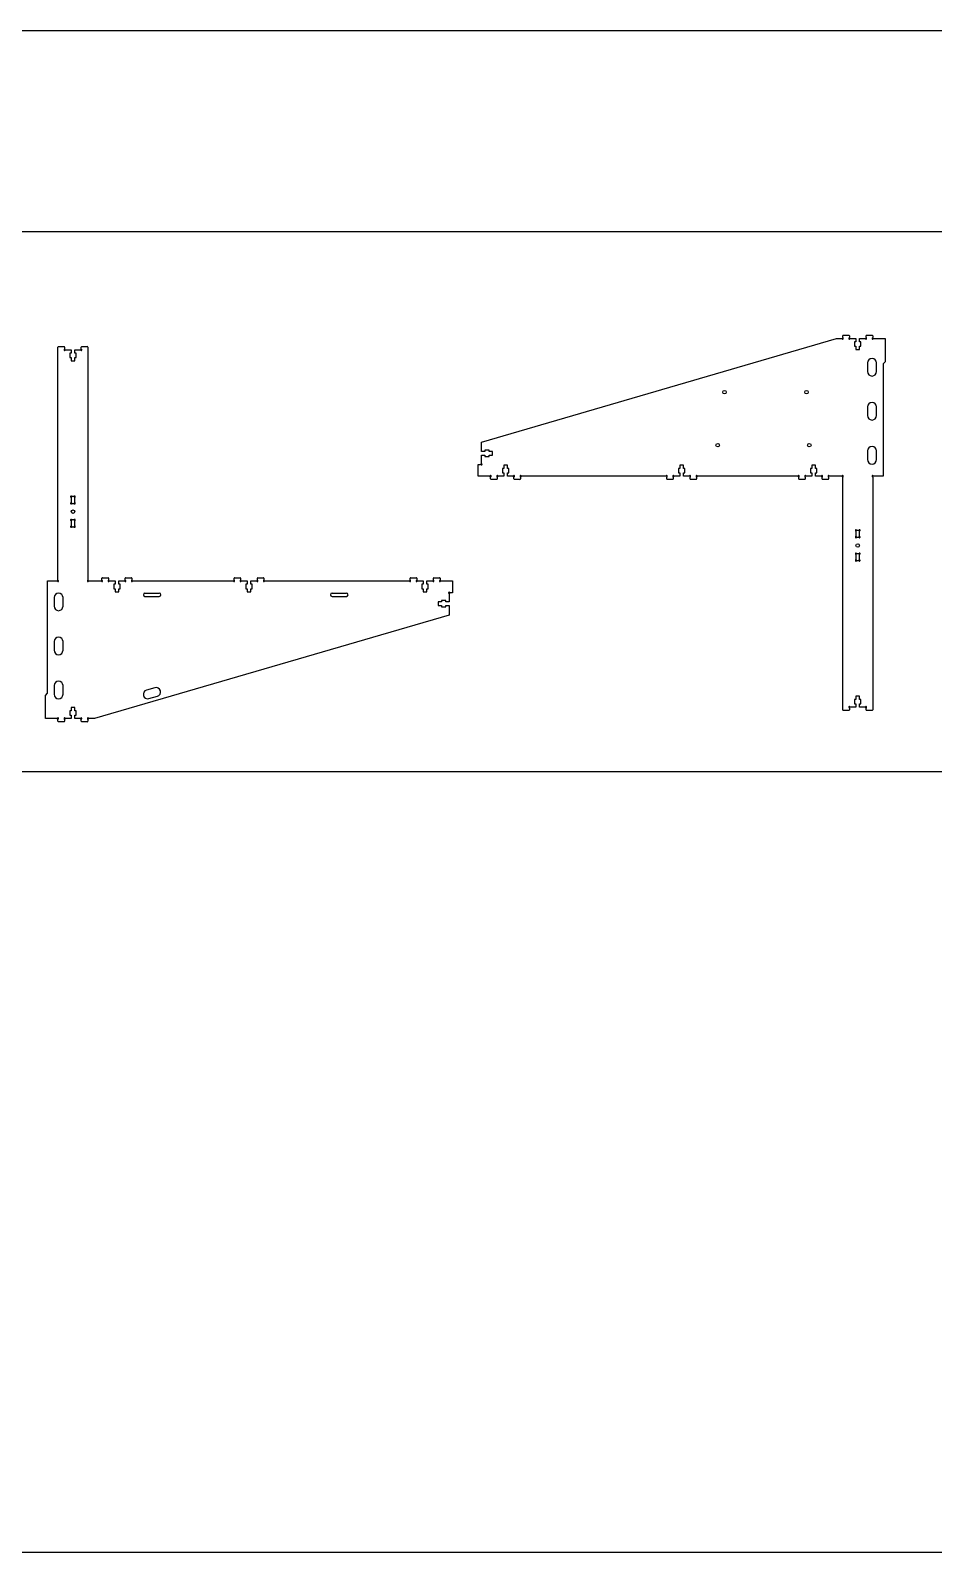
# Model space of a CAD drawing. Extents: x -1531 to 2424, y -1662 to -279.
# Drawn here: x -434 to 387, y -1662 to -279 of the extents above; entities that cross this region are included whole.
import ezdxf

# ---------------------------------------------------------------- set-up
doc = ezdxf.new("R2010")
doc.units = 0
doc.header["$MEASUREMENT"] = 0
for name, color, linetype in [('PINTURA', 1, 'Continuous'), ('PRINCIPAL', 7, 'Continuous'), ('WHITE', 7, 'Continuous')]:
    doc.layers.add(name, color=color, linetype=linetype)

# ---------------------------------------------------------------- blocks, each defined once
blk = doc.blocks.new('A$C774A0983')
at = {"layer": 'PRINCIPAL', "linetype": 'Continuous'}
for p, q in [((8, 4), (0, 4)), ((0, -4), (8, -4))]:
    blk.add_line(p, q, dxfattribs=at)
for centre, start, end in [((0, 0), 90, 270), ((8, 0), 270, 90)]:
    blk.add_arc(centre, 4, start, end, dxfattribs=at)
blk = doc.blocks.new('A$C449252E5')
at = {"layer": 'WHITE', "linetype": 'Continuous'}
for p, q in [((-1.649963, 12.833975), (-1.649962, 8.366025)), ((-0.783938, 7.499997), (0.783932, 7.5)), ((0.783933, 13.700002), (-0.783934, 13.699999)), ((1.64996, 8.366024), (1.649957, 12.833973)), ((-1.64996, -8.366025), (-1.649959, -12.833974)), ((-0.783935, -13.700003), (0.783935, -13.699999)), ((0.783936, -7.499998), (-0.783931, -7.500001)), ((1.649963, -12.833976), (1.64996, -8.366026))]:
    blk.add_line(p, q, dxfattribs=at)
blk.add_circle((0, 0), 1.6, dxfattribs=at)
for centre, start, end in [((-1.64996, 13.699998), 30.000008, 239.999809), ((-0.783934, 14.199999), 210.000008, 270.000008), ((0.783933, 14.200002), 270.000008, 329.99981), ((1.649957, 13.699999), 300.000008, 149.99981), ((-1.649962, 7.5), 120.000008, 329.999809), ((-2.149963, 12.833975), 0.000008, 59.99981), ((-2.149962, 8.366025), 300.000008, 0.000008), ((-0.783938, 6.999997), 90.000008, 149.99981), ((0.783932, 7), 30.000008, 90.000008), ((1.649958, 7.5), 210.000008, 59.999809), ((2.149957, 12.833974), 120.000008, 180.000008), ((2.14996, 8.366024), 180.000008, 239.99981), ((-1.649959, -13.7), 120.000008, 329.99981), ((-1.649957, -7.500001), 30.000008, 239.99981), ((-2.14996, -8.366025), 0.000008, 59.99981), ((-2.149959, -12.833974), 300.000008, 0.000008), ((-0.783935, -14.200003), 90.000008, 149.99981), ((-0.783931, -7.000001), 210.000008, 270.000008), ((0.783935, -14.199999), 30.000008, 90.000008), ((0.783936, -6.999998), 270.000008, 329.99981), ((1.64996, -7.500001), 300.000008, 149.999809), ((1.649961, -13.699999), 210.000008, 59.99981), ((2.14996, -8.366026), 120.000008, 180.000008), ((2.149963, -12.833976), 180.000008, 239.99981)]:
    blk.add_arc(centre, 0.5, start, end, dxfattribs=at)
blk = doc.blocks.new('A$C4DFE2422')
at = {"layer": 'WHITE', "linetype": 'Continuous'}
for centre in [(0, 0), (-48.2, -2.5), (-48.2, -77), (0, -83.2)]:
    blk.add_circle(centre, 1.6, dxfattribs=at)

msp = doc.modelspace()

# ---------------------------------------------------------------- linework, layer by layer
at = {"linetype": 'ByBlock'}
for centre, start, end in [((-329.5, -791.6), 90, 270), ((-316.5, -791.6), 270, 90), ((-159.5, -791.6), 90, 270), ((-146.5, -791.6), 270, 90)]:
    msp.add_arc(centre, 1.5, start, end, dxfattribs=at)
at = {"layer": 'PINTURA', "linetype": 'ByBlock'}
msp.add_lwpolyline([(-1158, -952.3), (2347, -952.3), (2347, -461.9), (-1158, -461.9)], close=True, dxfattribs=at)
at = {"layer": 'PRINCIPAL', "linetype": 'Continuous'}
for p, q in [((-408.6, -778.3), (-408.6, -566.6)), ((-408.1, -566.1), (-403.1, -566.1)), ((-402.6, -566.6), (-402.6, -568.3)), ((-387.4, -568.3), (-387.4, -566.6)), ((-386.9, -566.1), (-381.9, -566.1)), ((-381.4, -566.6), (-381.4, -778.3)), ((-23.7, -652.8), (298.8, -558.8)), ((298.8, -558.8), (303.7, -558.8)), ((304.6, -557.9), (304.6, -556.3)), ((305.1, -555.8), (310.1, -555.8)), ((310.6, -556.3), (310.6, -557.9)), ((311.5, -558.8), (316.6, -558.8)), ((316.6, -561.8), (315.3, -561.8)), ((315.3, -561.8), (315.3, -565.8)), ((315.3, -565.8), (316.6, -565.8)), ((316.6, -558.8), (316.6, -561.8)), ((316.6, -565.8), (316.6, -568.8)), ((319.8, -561.8), (319.8, -558.8)), ((319.8, -558.8), (324.9, -558.8)), ((321.1, -561.8), (319.8, -561.8)), ((319.8, -568.8), (319.8, -565.8)), ((319.8, -565.8), (321.1, -565.8)), ((321.1, -565.8), (321.1, -561.8)), ((325.8, -557.9), (325.8, -556.3)), ((326.3, -555.8), (331.3, -555.8)), ((331.8, -556.3), (331.8, -557.9)), ((332.7, -558.8), (343.2, -558.8)), ((343.2, -558.8), (343.2, -579.8)), ((-401.7, -569.1), (-396.6, -569.1)), ((-396.6, -572.1), (-397.9, -572.1)), ((-397.9, -572.1), (-397.9, -576.1)), ((-397.9, -576.1), (-396.6, -576.1)), ((-396.6, -569.1), (-396.6, -572.1)), ((-396.6, -576.1), (-396.6, -579.1)), ((-396.6, -579.1), (-393.4, -579.1)), ((-393.4, -572.1), (-393.4, -569.1)), ((-393.4, -569.1), (-388.3, -569.1)), ((-392.1, -572.1), (-393.4, -572.1)), ((-393.4, -579.1), (-393.4, -576.1)), ((-393.4, -576.1), (-392.1, -576.1)), ((-392.1, -576.1), (-392.1, -572.1)), ((316.6, -568.8), (319.8, -568.8)), ((327.2, -580.8), (327.2, -588.8)), ((335.2, -588.8), (335.2, -580.8)), ((343.2, -579.8), (341.2, -581.8)), ((341.2, -581.8), (341.2, -683.8)), ((327.2, -620.8), (327.2, -628.8)), ((335.2, -628.8), (335.2, -620.8)), ((-23.7, -661.5), (-23.7, -652.8)), ((-20.7, -661.5), (-23.7, -661.5)), ((-16.7, -660.3), (-20.7, -660.3)), ((-20.7, -660.3), (-20.7, -661.5)), ((-16.7, -661.5), (-16.7, -660.3)), ((-13.7, -661.5), (-16.7, -661.5)), ((-13.7, -664.7), (-13.7, -661.5)), ((327.2, -660.8), (327.2, -668.8)), ((335.2, -668.8), (335.2, -660.8)), ((-26.8, -683.8), (-26.8, -673.1)), ((-26.8, -673.1), (-24.6, -673.1)), ((-23.7, -672.3), (-23.7, -664.7)), ((-23.7, -664.7), (-20.7, -664.7)), ((-20.7, -664.7), (-20.7, -666)), ((-20.7, -666), (-16.7, -666)), ((-16.7, -666), (-16.7, -664.7)), ((-16.7, -664.7), (-13.7, -664.7)), ((-3.4, -676.8), (-4.7, -676.8)), ((-4.7, -676.8), (-4.7, -680.8)), ((-0.2, -673.8), (-3.4, -673.8)), ((-3.4, -673.8), (-3.4, -676.8)), ((-0.2, -676.8), (-0.2, -673.8)), ((1.1, -676.8), (-0.2, -676.8)), ((1.1, -680.8), (1.1, -676.8)), ((156.6, -676.8), (155.3, -676.8)), ((155.3, -676.8), (155.3, -680.8)), ((159.8, -673.8), (156.6, -673.8)), ((156.6, -673.8), (156.6, -676.8)), ((159.8, -676.8), (159.8, -673.8)), ((161.1, -676.8), (159.8, -676.8)), ((161.1, -680.8), (161.1, -676.8)), ((276.6, -676.8), (275.3, -676.8)), ((275.3, -676.8), (275.3, -680.8)), ((279.8, -673.8), (276.6, -673.8)), ((276.6, -673.8), (276.6, -676.8)), ((279.8, -676.8), (279.8, -673.8)), ((281.1, -676.8), (279.8, -676.8)), ((281.1, -680.8), (281.1, -676.8)), ((-16.3, -683.8), (-26.8, -683.8)), ((-15.4, -686.3), (-15.4, -684.7)), ((-9.9, -686.8), (-14.9, -686.8)), ((-9.4, -684.7), (-9.4, -686.3)), ((-3.4, -683.8), (-8.5, -683.8)), ((-4.7, -680.8), (-3.4, -680.8)), ((-3.4, -680.8), (-3.4, -683.8)), ((-0.2, -683.8), (-0.2, -680.8)), ((-0.2, -680.8), (1.1, -680.8)), ((4.9, -683.8), (-0.2, -683.8)), ((5.8, -686.3), (5.8, -684.7)), ((11.3, -686.8), (6.3, -686.8)), ((11.8, -684.7), (11.8, -686.3)), ((143.7, -683.8), (12.7, -683.8)), ((144.6, -686.3), (144.6, -684.7)), ((150.1, -686.8), (145.1, -686.8)), ((150.6, -684.7), (150.6, -686.3)), ((156.6, -683.8), (151.5, -683.8)), ((155.3, -680.8), (156.6, -680.8)), ((156.6, -680.8), (156.6, -683.8)), ((159.8, -683.8), (159.8, -680.8)), ((159.8, -680.8), (161.1, -680.8)), ((164.9, -683.8), (159.8, -683.8)), ((165.8, -686.3), (165.8, -684.7)), ((171.3, -686.8), (166.3, -686.8)), ((171.8, -684.7), (171.8, -686.3)), ((263.7, -683.8), (172.7, -683.8)), ((264.6, -686.3), (264.6, -684.7)), ((270.1, -686.8), (265.1, -686.8)), ((270.6, -684.7), (270.6, -686.3)), ((276.6, -683.8), (271.5, -683.8)), ((275.3, -680.8), (276.6, -680.8)), ((276.6, -680.8), (276.6, -683.8)), ((279.8, -683.8), (279.8, -680.8)), ((279.8, -680.8), (281.1, -680.8)), ((284.9, -683.8), (279.8, -683.8)), ((285.8, -686.3), (285.8, -684.7)), ((291.3, -686.8), (286.3, -686.8)), ((291.8, -684.7), (291.8, -686.3)), ((303.7, -683.8), (292.7, -683.8)), ((304.6, -896.3), (304.6, -684.7)), ((331.8, -684.7), (331.8, -896.3)), ((341.2, -683.8), (332.7, -683.8)), ((-418, -881.1), (-418, -779.1)), ((-418, -779.1), (-409.5, -779.1)), ((-380.5, -779.1), (-369.5, -779.1)), ((-368.6, -778.3), (-368.6, -776.6)), ((-368.1, -776.1), (-363.1, -776.1)), ((-362.6, -776.6), (-362.6, -778.3)), ((-361.7, -779.1), (-356.6, -779.1)), ((-356.6, -782.1), (-357.9, -782.1)), ((-357.9, -782.1), (-357.9, -786.1)), ((-357.9, -786.1), (-356.6, -786.1)), ((-356.6, -779.1), (-356.6, -782.1)), ((-356.6, -786.1), (-356.6, -789.1)), ((-353.4, -782.1), (-353.4, -779.1)), ((-353.4, -779.1), (-348.3, -779.1)), ((-352.1, -782.1), (-353.4, -782.1)), ((-353.4, -789.1), (-353.4, -786.1)), ((-353.4, -786.1), (-352.1, -786.1)), ((-352.1, -786.1), (-352.1, -782.1)), ((-347.4, -778.3), (-347.4, -776.6)), ((-346.9, -776.1), (-341.9, -776.1)), ((-341.4, -776.6), (-341.4, -778.3)), ((-340.5, -779.1), (-249.5, -779.1)), ((-248.6, -778.3), (-248.6, -776.6)), ((-248.1, -776.1), (-243.1, -776.1)), ((-242.6, -776.6), (-242.6, -778.3)), ((-241.7, -779.1), (-236.6, -779.1)), ((-236.6, -782.1), (-237.9, -782.1)), ((-237.9, -782.1), (-237.9, -786.1)), ((-237.9, -786.1), (-236.6, -786.1)), ((-236.6, -779.1), (-236.6, -782.1)), ((-236.6, -786.1), (-236.6, -789.1)), ((-233.4, -782.1), (-233.4, -779.1)), ((-233.4, -779.1), (-228.3, -779.1)), ((-232.1, -782.1), (-233.4, -782.1)), ((-233.4, -789.1), (-233.4, -786.1)), ((-233.4, -786.1), (-232.1, -786.1)), ((-232.1, -786.1), (-232.1, -782.1)), ((-227.4, -778.3), (-227.4, -776.6)), ((-226.9, -776.1), (-221.9, -776.1)), ((-221.4, -776.6), (-221.4, -778.3)), ((-220.5, -779.1), (-89.5, -779.1)), ((-88.6, -778.3), (-88.6, -776.6)), ((-88.1, -776.1), (-83.1, -776.1)), ((-82.6, -776.6), (-82.6, -778.3)), ((-81.7, -779.1), (-76.6, -779.1)), ((-76.6, -782.1), (-77.9, -782.1)), ((-77.9, -782.1), (-77.9, -786.1)), ((-77.9, -786.1), (-76.6, -786.1)), ((-76.6, -779.1), (-76.6, -782.1)), ((-76.6, -786.1), (-76.6, -789.1)), ((-73.4, -782.1), (-73.4, -779.1)), ((-73.4, -779.1), (-68.3, -779.1)), ((-72.1, -782.1), (-73.4, -782.1)), ((-73.4, -789.1), (-73.4, -786.1)), ((-73.4, -786.1), (-72.1, -786.1)), ((-72.1, -786.1), (-72.1, -782.1)), ((-67.4, -778.3), (-67.4, -776.6)), ((-66.9, -776.1), (-61.9, -776.1)), ((-61.4, -776.6), (-61.4, -778.3)), ((-60.5, -779.1), (-50, -779.1)), ((-50, -779.1), (-50, -789.8)), ((-412, -794.1), (-412, -802.1)), ((-404, -802.1), (-404, -794.1)), ((-356.6, -789.1), (-353.4, -789.1)), ((-329.5, -790.1), (-316.5, -790.1)), ((-329.5, -793.1), (-316.5, -793.1)), ((-236.6, -789.1), (-233.4, -789.1)), ((-159.5, -790.1), (-146.5, -790.1)), ((-159.5, -793.1), (-146.5, -793.1)), ((-76.6, -789.1), (-73.4, -789.1)), ((-60.1, -798.2), (-63.1, -798.2)), ((-63.1, -798.2), (-63.1, -801.4)), ((-63.1, -801.4), (-60.1, -801.4)), ((-56.1, -796.9), (-60.1, -796.9)), ((-60.1, -796.9), (-60.1, -798.2)), ((-60.1, -801.4), (-60.1, -802.7)), ((-56.1, -798.2), (-56.1, -796.9)), ((-53.1, -798.2), (-56.1, -798.2)), ((-56.1, -802.7), (-56.1, -801.4)), ((-56.1, -801.4), (-53.1, -801.4)), ((-53.1, -790.7), (-53.1, -798.2)), ((-53.1, -801.4), (-53.1, -810.1)), ((-50, -789.8), (-52.2, -789.8)), ((-53.1, -810.1), (-375.5, -904.1)), ((-60.1, -802.7), (-56.1, -802.7)), ((-412, -834.1), (-412, -842.1)), ((-404, -842.1), (-404, -834.1)), ((-420, -883.1), (-418, -881.1)), ((-420, -904.1), (-420, -883.1)), ((-412, -874.1), (-412, -882.1)), ((-404, -882.1), (-404, -874.1)), ((319.8, -883.8), (316.6, -883.8)), ((316.6, -883.8), (316.6, -886.8)), ((319.8, -886.8), (319.8, -883.8)), ((-396.6, -897.1), (-397.9, -897.1)), ((-397.9, -897.1), (-397.9, -901.1)), ((-393.4, -894.1), (-396.6, -894.1)), ((-396.6, -894.1), (-396.6, -897.1)), ((-393.4, -897.1), (-393.4, -894.1)), ((-392.1, -897.1), (-393.4, -897.1)), ((-392.1, -901.1), (-392.1, -897.1)), ((310.1, -896.8), (305.1, -896.8)), ((310.6, -894.7), (310.6, -896.3)), ((316.6, -893.8), (311.5, -893.8)), ((316.6, -886.8), (315.3, -886.8)), ((315.3, -886.8), (315.3, -890.8)), ((315.3, -890.8), (316.6, -890.8)), ((316.6, -890.8), (316.6, -893.8)), ((321.1, -886.8), (319.8, -886.8)), ((319.8, -893.8), (319.8, -890.8)), ((319.8, -890.8), (321.1, -890.8)), ((324.9, -893.8), (319.8, -893.8)), ((321.1, -890.8), (321.1, -886.8)), ((325.8, -896.3), (325.8, -894.7)), ((331.3, -896.8), (326.3, -896.8)), ((-409.5, -904.1), (-420, -904.1)), ((-408.6, -906.6), (-408.6, -905)), ((-403.1, -907.1), (-408.1, -907.1)), ((-402.6, -905), (-402.6, -906.6)), ((-396.6, -904.1), (-401.7, -904.1)), ((-397.9, -901.1), (-396.6, -901.1)), ((-396.6, -901.1), (-396.6, -904.1)), ((-393.4, -904.1), (-393.4, -901.1)), ((-393.4, -901.1), (-392.1, -901.1)), ((-388.3, -904.1), (-393.4, -904.1)), ((-387.4, -906.6), (-387.4, -905)), ((-381.9, -907.1), (-386.9, -907.1)), ((-381.4, -905), (-381.4, -906.6)), ((-375.5, -904.1), (-380.5, -904.1))]:
    msp.add_line(p, q, dxfattribs=at)
at = {"layer": 'PRINCIPAL', "linetype": 'ByBlock'}
msp.add_lwpolyline([(-1531.1, -278.7), (2423.7, -278.7), (2423.7, -1662.2), (-1531.1, -1662.2)], close=True, dxfattribs=at)
at = {"layer": 'PRINCIPAL', "linetype": 'Continuous'}
for centre, radius, start, end in [((-408.1, -566.6), 0.5, 90, 180), ((-403.1, -566.6), 0.5, 0, 90), ((-386.9, -566.6), 0.5, 90, 180), ((-381.9, -566.6), 0.5, 0, 90), ((303.7, -559.3), 0.5, 30, 90), ((304.6, -558.8), 0.5, 210, 59.9998), ((305.1, -556.3), 0.5, 90, 180), ((305.1, -557.9), 0.5, 180, 239.9998), ((310.1, -556.3), 0.5, 0, 90), ((310.6, -558.8), 0.5, 120, 329.9998), ((310.1, -557.9), 0.5, 300, 0), ((311.5, -559.3), 0.5, 90, 149.9998), ((324.9, -559.3), 0.5, 30, 90), ((325.8, -558.8), 0.5, 210, 59.9998), ((326.3, -556.3), 0.5, 90, 180), ((326.3, -557.9), 0.5, 180, 239.9998), ((331.3, -556.3), 0.5, 0, 90), ((331.8, -558.8), 0.5, 120, 329.9998), ((331.3, -557.9), 0.5, 300, 0), ((332.7, -559.3), 0.5, 90, 149.9998), ((-402.6, -569.1), 0.5, 120.0002, 330), ((-403.1, -568.3), 0.5, 300.0002, 0), ((-401.7, -569.6), 0.5, 90, 150), ((-388.3, -569.6), 0.5, 30.0002, 90), ((-387.4, -569.1), 0.5, 210.0002, 60), ((-386.9, -568.3), 0.5, 180, 240), ((331.2, -580.8), 4, 0, 180), ((331.2, -588.8), 4, 180, 360), ((331.2, -620.8), 4, 0, 180), ((331.2, -628.8), 4, 180, 360), ((331.2, -660.8), 4, 0, 180), ((-24.6, -673.6), 0.5, 30, 90), ((-23.7, -673.1), 0.5, 210, 59.9998), ((-23.2, -672.3), 0.5, 180, 239.9998), ((331.2, -668.8), 4, 180, 360), ((-16.3, -683.3), 0.5, 270, 330), ((-15.4, -683.8), 0.5, 300.0002, 150), ((-14.9, -684.7), 0.5, 120.0002, 180), ((-14.9, -686.3), 0.5, 180, 270), ((-9.4, -683.8), 0.5, 30.0002, 240), ((-9.9, -686.3), 0.5, 270, 0), ((-9.9, -684.7), 0.5, 0, 60), ((-8.5, -683.3), 0.5, 210.0002, 270), ((4.9, -683.3), 0.5, 270, 330), ((5.8, -683.8), 0.5, 300.0002, 150), ((6.3, -684.7), 0.5, 120.0002, 180), ((6.3, -686.3), 0.5, 180, 270), ((11.8, -683.8), 0.5, 30.0002, 240), ((11.3, -686.3), 0.5, 270, 0), ((11.3, -684.7), 0.5, 0, 60), ((12.7, -683.3), 0.5, 210.0002, 270), ((143.7, -683.3), 0.5, 270, 330), ((144.6, -683.8), 0.5, 300.0002, 150), ((145.1, -684.7), 0.5, 120.0002, 180), ((145.1, -686.3), 0.5, 180, 270), ((150.6, -683.8), 0.5, 30.0002, 240), ((150.1, -686.3), 0.5, 270, 0), ((150.1, -684.7), 0.5, 0, 60), ((151.5, -683.3), 0.5, 210.0002, 270), ((164.9, -683.3), 0.5, 270, 330), ((165.8, -683.8), 0.5, 300.0002, 150), ((166.3, -684.7), 0.5, 120.0002, 180), ((166.3, -686.3), 0.5, 180, 270), ((171.8, -683.8), 0.5, 30.0002, 240), ((171.3, -686.3), 0.5, 270, 0), ((171.3, -684.7), 0.5, 0, 60), ((172.7, -683.3), 0.5, 210.0002, 270), ((263.7, -683.3), 0.5, 270, 330), ((264.6, -683.8), 0.5, 300.0002, 150), ((265.1, -684.7), 0.5, 120.0002, 180), ((265.1, -686.3), 0.5, 180, 270), ((270.6, -683.8), 0.5, 30.0002, 240), ((270.1, -686.3), 0.5, 270, 0), ((270.1, -684.7), 0.5, 0, 60), ((271.5, -683.3), 0.5, 210.0002, 270), ((284.9, -683.3), 0.5, 270, 330), ((285.8, -683.8), 0.5, 300.0002, 150), ((286.3, -684.7), 0.5, 120.0002, 180), ((286.3, -686.3), 0.5, 180, 270), ((291.8, -683.8), 0.5, 30.0002, 240), ((291.3, -686.3), 0.5, 270, 0), ((291.3, -684.7), 0.5, 0, 60), ((292.7, -683.3), 0.5, 210.0002, 270), ((303.7, -683.3), 0.5, 270, 330), ((304.6, -683.8), 0.5, 300.0002, 150), ((305.1, -684.7), 0.5, 120.0002, 180), ((331.8, -683.8), 0.5, 30.0002, 240), ((331.3, -684.7), 0.5, 0, 60), ((332.7, -683.3), 0.5, 210.0002, 270), ((-409.5, -779.6), 0.5, 30.0002, 90), ((-408.6, -779.1), 0.5, 210.0002, 60), ((-408.1, -778.3), 0.5, 180, 240), ((-381.4, -779.1), 0.5, 120.0002, 330), ((-381.9, -778.3), 0.5, 300.0002, 0), ((-380.5, -779.6), 0.5, 90, 150), ((-369.5, -779.6), 0.5, 30.0002, 90), ((-368.6, -779.1), 0.5, 210.0002, 60), ((-368.1, -776.6), 0.5, 90, 180), ((-368.1, -778.3), 0.5, 180, 240), ((-363.1, -776.6), 0.5, 0, 90), ((-362.6, -779.1), 0.5, 120.0002, 330), ((-363.1, -778.3), 0.5, 300.0002, 0), ((-361.7, -779.6), 0.5, 90, 150), ((-348.3, -779.6), 0.5, 30.0002, 90), ((-347.4, -779.1), 0.5, 210.0002, 60), ((-346.9, -776.6), 0.5, 90, 180), ((-346.9, -778.3), 0.5, 180, 240), ((-341.9, -776.6), 0.5, 0, 90), ((-341.4, -779.1), 0.5, 120.0002, 330), ((-341.9, -778.3), 0.5, 300.0002, 0), ((-340.5, -779.6), 0.5, 90, 150), ((-249.5, -779.6), 0.5, 30.0002, 90), ((-248.6, -779.1), 0.5, 210.0002, 60), ((-248.1, -776.6), 0.5, 90, 180), ((-248.1, -778.3), 0.5, 180, 240), ((-243.1, -776.6), 0.5, 0, 90), ((-242.6, -779.1), 0.5, 120.0002, 330), ((-243.1, -778.3), 0.5, 300.0002, 0), ((-241.7, -779.6), 0.5, 90, 150), ((-228.3, -779.6), 0.5, 30.0002, 90), ((-227.4, -779.1), 0.5, 210.0002, 60), ((-226.9, -776.6), 0.5, 90, 180), ((-226.9, -778.3), 0.5, 180, 240), ((-221.9, -776.6), 0.5, 0, 90), ((-221.4, -779.1), 0.5, 120.0002, 330), ((-221.9, -778.3), 0.5, 300.0002, 0), ((-220.5, -779.6), 0.5, 90, 150), ((-89.5, -779.6), 0.5, 30.0002, 90), ((-88.6, -779.1), 0.5, 210.0002, 60), ((-88.1, -776.6), 0.5, 90, 180), ((-88.1, -778.3), 0.5, 180, 240), ((-83.1, -776.6), 0.5, 0, 90), ((-82.6, -779.1), 0.5, 120.0002, 330), ((-83.1, -778.3), 0.5, 300.0002, 0), ((-81.7, -779.6), 0.5, 90, 150), ((-68.3, -779.6), 0.5, 30.0002, 90), ((-67.4, -779.1), 0.5, 210.0002, 60), ((-66.9, -776.6), 0.5, 90, 180), ((-66.9, -778.3), 0.5, 180, 240), ((-61.9, -776.6), 0.5, 0, 90), ((-61.4, -779.1), 0.5, 120.0002, 330), ((-61.9, -778.3), 0.5, 300.0002, 0), ((-60.5, -779.6), 0.5, 90, 150), ((-408, -794.1), 4, 0, 180), ((-408, -802.1), 4, 180, 360), ((-53.1, -789.8), 0.5, 30, 239.9998), ((-53.6, -790.7), 0.5, 0, 59.9998), ((-52.2, -789.3), 0.5, 210, 270), ((-408, -834.1), 4, 0, 180), ((-408, -842.1), 4, 180, 360), ((-408, -874.1), 4, 0, 180), ((-408, -882.1), 4, 180, 360), ((305.1, -896.3), 0.5, 180, 270), ((310.6, -893.8), 0.5, 30.0002, 240), ((310.1, -896.3), 0.5, 270, 0), ((310.1, -894.7), 0.5, 0, 60), ((311.5, -893.3), 0.5, 210.0002, 270), ((324.9, -893.3), 0.5, 270, 330), ((325.8, -893.8), 0.5, 300.0002, 150), ((326.3, -894.7), 0.5, 120.0002, 180), ((326.3, -896.3), 0.5, 180, 270), ((331.3, -896.3), 0.5, 270, 0), ((-409.5, -903.6), 0.5, 270, 329.9998), ((-408.6, -904.1), 0.5, 300, 149.9998), ((-408.1, -905), 0.5, 120, 180), ((-408.1, -906.6), 0.5, 180, 270), ((-402.6, -904.1), 0.5, 30, 239.9998), ((-403.1, -906.6), 0.5, 270, 0), ((-403.1, -905), 0.5, 0, 59.9998), ((-401.7, -903.6), 0.5, 210, 270), ((-388.3, -903.6), 0.5, 270, 329.9998), ((-387.4, -904.1), 0.5, 300, 149.9998), ((-386.9, -905), 0.5, 120, 180), ((-386.9, -906.6), 0.5, 180, 270), ((-381.4, -904.1), 0.5, 30, 239.9998), ((-381.9, -906.6), 0.5, 270, 0), ((-381.9, -905), 0.5, 0, 59.9998), ((-380.5, -903.6), 0.5, 210, 270)]:
    msp.add_arc(centre, radius, start, end, dxfattribs=at)

# ---------------------------------------------------------------- block references
at = {"linetype": 'ByBlock', "rotation": 16.25267761663751}
msp.add_blockref('A$C774A0983', (-327, -882.2), dxfattribs=at)
at = {"layer": 'PINTURA', "linetype": 'ByBlock', "rotation": 270}
msp.add_blockref('A$C4DFE2422', (274.2, -655.7), dxfattribs=at)
at = {"layer": 'PRINCIPAL', "linetype": 'ByBlock'}
for p in [(-395, -716.1), (318.2, -746.8)]:
    msp.add_blockref('A$C449252E5', p, dxfattribs=at)

doc.saveas('drawing.dxf')
